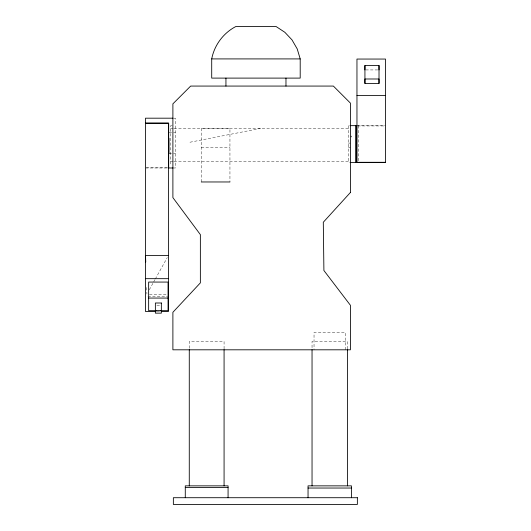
<?xml version="1.0" encoding="UTF-8"?>
<svg xmlns="http://www.w3.org/2000/svg" width="531" height="531" viewBox="0 0 531 531"><rect width="100%" height="100%" fill="white"/><g stroke="black" fill="none" stroke-linecap="round" stroke-linejoin="round"><path stroke-width="0.4" stroke-dasharray="2.65 1.99" d="M201.269 181.967L201.269 128.416L229.943 128.416L229.943 181.967M149.317 289.767L153.306 282.611M153.705 281.895L154.899 279.744M155.298 279.034L167.258 257.568M189.972 142.228L260.548 128.416M365.759 69.933L378.185 69.933M173.829 118.187L175.442 118.187L175.442 167.982L173.829 167.982M172.163 125.668L170.697 125.668L170.697 164.006L172.163 164.006M356.659 125.655L385.493 125.655M357.775 125.94L384.676 125.94M170.697 128.303L173.186 128.303M174.009 128.303L350.4 128.303M168.924 132.564L175.442 132.564M350.4 136.095L351.482 136.095L351.482 136.938L350.4 136.938M348.449 143.104L350.4 143.104M348.449 147.445L350.4 147.445M201.269 147.505L229.943 147.505M168.924 153.612L175.442 153.612M170.697 161.371L173.186 161.371M174.009 161.371L350.4 161.371M146.324 167.816L167.63 167.816M145.507 167.982L167.351 167.982M149.457 294.672L167.252 294.672M147.963 296.603L167.63 296.603M156.864 305.73L160.594 305.73M156.977 311.518L160.256 311.518M146.682 287.477L146.928 294.055M358.478 125.655L358.478 162.586M348.449 125.655L348.449 162.586M347.44 348.874L347.44 341.446L312.042 341.446L312.042 348.874M345.449 349.81L345.449 332.545L314.033 332.545L314.033 349.81M224.075 348.874L224.075 341.446L189.275 341.446L189.275 348.874"/><path stroke-width="0.8" d="M379.015 65.512L379.015 83.413L364.93 83.413L364.93 65.512L379.015 65.512L379.015 69.933M211.71 58.914C214.358 45.128 223.345 33.048 235.784 26.55L276.12 26.55L284.842 32.285L291.997 39.878L297.214 48.912L300.201 58.914L300.201 78.103L211.71 78.103L211.71 58.914L300.201 58.914M356.958 95.414L385.493 95.414M173.02 118.187L145.507 118.187L145.507 311.518L156.16 311.518M145.507 123.086L168.685 123.086L168.685 167.982M145.507 123.258L168.453 123.258L168.453 311.518L161.079 311.518M349.995 125.655L356.938 125.655M385.493 162.3L356.958 162.3L356.958 59.054L385.493 59.054L385.493 162.586L349.995 162.586M168.161 167.982L173.192 167.982M201.269 181.967L229.943 181.967M168.453 255.418L145.507 255.418L145.746 261.995M145.507 278.675L168.453 278.675M148.647 298.064L168.061 298.064M155.371 310.409L161.344 310.409M155.928 310.668L148.647 310.668L148.647 282.067L168.061 282.067L168.061 310.668L160.78 310.668M185.279 487.511L228.071 487.511M308.046 488.035L351.442 488.035M379.015 83.413L379.015 78.993L364.93 78.993L364.93 83.413M364.93 65.512L364.93 69.933M356.659 125.655L356.659 162.586M355.644 125.655L355.644 162.586M351.442 497.713L351.442 485.858L308.046 485.858L308.046 497.713M347.44 349.703L347.44 485.858M312.042 349.703L312.042 485.858M285.97 78.103L285.97 86.068M228.071 497.713L228.071 485.858L185.279 485.858L185.279 497.713M225.94 78.103L225.94 86.068M224.075 349.703L224.075 485.858M189.275 349.703L189.275 485.858M168.924 138.226L168.924 153.612M350.4 192.487L323.299 222.25L323.903 270.498L350.4 305.265L350.4 349.81L172.894 349.81L172.894 312.288L200.366 282.87L200.366 234.616L172.894 197.618L172.894 103.844L190.675 86.068L333.375 86.068L350.4 103.087L350.4 192.487M161.344 303.002L155.371 303.002L155.371 313.144L161.344 313.144L161.344 303.002M357.363 497.713L173.358 497.713L173.358 504.45L357.363 504.45L357.363 497.713"/></g></svg>
